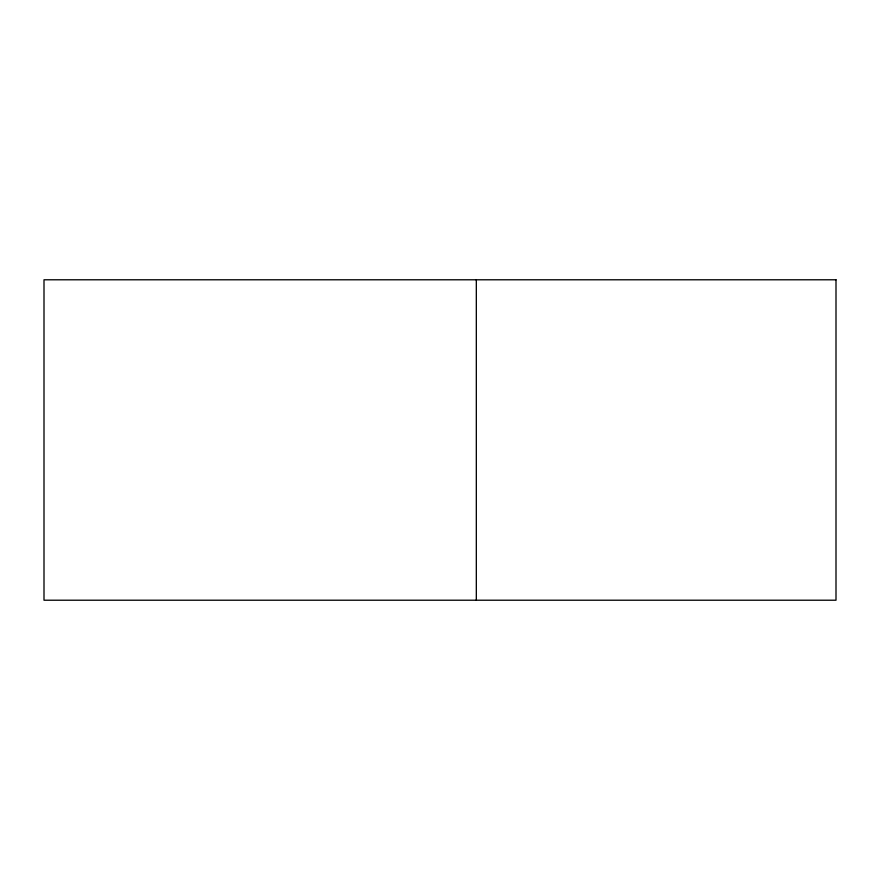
<?xml version="1.0" encoding="UTF-8"?>
<svg xmlns="http://www.w3.org/2000/svg" width="880" height="880" viewBox="0 0 880 880"><rect width="100%" height="100%" fill="white"/><g stroke="black" fill="none" stroke-linecap="round" stroke-linejoin="round"><path stroke-width="1.32" d="M476.322 279.785L476.322 600.215M836 279.785L44 279.785L44 600.215L836 600.215L836 279.785"/></g></svg>
